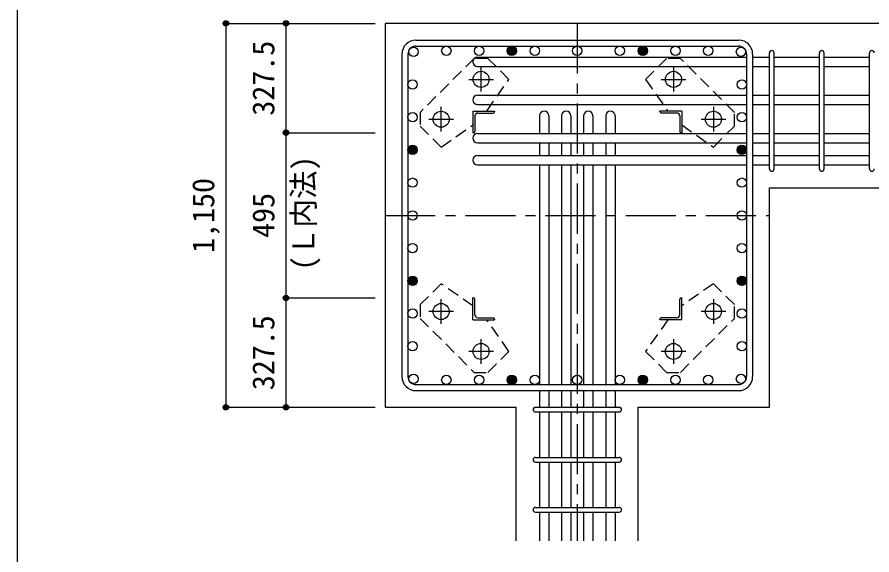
# Model space of a CAD drawing. Units: millimetres at full size, sheet at 1:30. Extents: x -5973 to 5954, y -4195 to 4201.
# Drawn here: x -5973 to -3414, y 1506 to 3117 of the extents above; entities that cross this region are included whole.
import ezdxf
from ezdxf.enums import TextEntityAlignment as Align

# ---------------------------------------------------------------- set-up
doc = ezdxf.new("R2010")
doc.units = ezdxf.units.MM
doc.header["$LTSCALE"] = 30
doc.header["$PDMODE"] = 32
doc.header["$PDSIZE"] = 15
doc.linetypes.add('CHAIN1', pattern=[8, 5, -1, 1, -1])
doc.linetypes.add('DASHED1', pattern=[1.8, 1.2, -0.6])
for name, color, linetype in [('0-1_躯体線', 2, 'Continuous'), ('0-2_アンカー、アングル', 4, 'Continuous'), ('0-3_立上り筋', 4, 'Continuous'), ('0-4_フープ筋', 7, 'Continuous'), ('0-5_基礎梁筋', 7, 'Continuous'), ('0-6_スタラップ筋', 7, 'Continuous'), ('0-7_文字', 4, 'Continuous'), ('0-9_プレート', 4, 'DASHED1'), ('0-D_寸法', 4, 'Continuous'), ('F-0_枠', 6, 'Continuous')]:
    doc.layers.add(name, color=color, linetype=linetype)
doc.styles.add('ＭＳ ゴシック', font='')
doc.styles.get('ＭＳ ゴシック').set_extended_font_data('MS Gothic')

msp = doc.modelspace()

# ---------------------------------------------------------------- linework, layer by layer
at = {"layer": '0-1_躯体線'}
for p, q in [((-3320.8, 3098.3), (-4870.8, 3098.3)), ((-4870.8, 3098.3), (-4870.8, 1948.3)), ((-3720.8, 2605.3), (-3320.8, 2605.3)), ((-3720.8, 1948.3), (-3720.8, 2605.3)), ((-4870.8, 1948.3), (-4478.3, 1948.3)), ((-4478.3, 1548.3), (-4478.3, 1948.3)), ((-4113.3, 1548.3), (-4113.3, 1948.3)), ((-4113.3, 1948.3), (-3720.8, 1948.3))]:
    msp.add_line(p, q, dxfattribs=at)
at = {"layer": '0-2_アンカー、アングル', "linetype": 'CHAIN1'}
for p, q in [((-4583.8, 2894.1), (-4583.8, 2967.6)), ((-4007.8, 2967.6), (-4007.8, 2894.1)), ((-4620.6, 2930.8), (-4547.1, 2930.8)), ((-4044.5, 2930.8), (-3971, 2930.8)), ((-4703.3, 2774.6), (-4703.3, 2848.1)), ((-3888.3, 2848.1), (-3888.3, 2774.6)), ((-4740.1, 2811.3), (-4666.6, 2811.3)), ((-3925, 2811.3), (-3851.5, 2811.3)), ((-4703.3, 2198.5), (-4703.3, 2272)), ((-3888.3, 2272), (-3888.3, 2198.5)), ((-4666.6, 2235.3), (-4740.1, 2235.3)), ((-3851.5, 2235.3), (-3925, 2235.3)), ((-4583.8, 2079), (-4583.8, 2152.5)), ((-4007.8, 2152.5), (-4007.8, 2079)), ((-4547.1, 2115.8), (-4620.6, 2115.8)), ((-3971, 2115.8), (-4044.5, 2115.8))]:
    msp.add_line(p, q, dxfattribs=at)
at = {"layer": '0-2_アンカー、アングル'}
for p, q in [((-4608.3, 2835.8), (-4543.3, 2835.8)), ((-4608.3, 2835.8), (-4608.3, 2770.8)), ((-4602.3, 2821.3), (-4602.3, 2774.8)), ((-4593.8, 2829.8), (-4547.3, 2829.8)), ((-4543.3, 2835.8), (-4543.3, 2833.8)), ((-3983.3, 2835.8), (-4048.3, 2835.8)), ((-4048.3, 2833.8), (-4048.3, 2835.8)), ((-3997.8, 2829.8), (-4044.3, 2829.8)), ((-3989.3, 2821.3), (-3989.3, 2774.8)), ((-3983.3, 2835.8), (-3983.3, 2770.8)), ((-4606.3, 2770.8), (-4608.3, 2770.8)), ((-3983.3, 2770.8), (-3985.3, 2770.8)), ((-4608.3, 2275.8), (-4606.3, 2275.8)), ((-4608.3, 2210.8), (-4608.3, 2275.8)), ((-4602.3, 2225.3), (-4602.3, 2271.8)), ((-3989.3, 2225.3), (-3989.3, 2271.8)), ((-3985.3, 2275.8), (-3983.3, 2275.8)), ((-3983.3, 2210.8), (-3983.3, 2275.8)), ((-4608.3, 2210.8), (-4543.3, 2210.8)), ((-4593.8, 2216.8), (-4547.3, 2216.8)), ((-4543.3, 2212.8), (-4543.3, 2210.8)), ((-4048.3, 2210.8), (-4048.3, 2212.8)), ((-3983.3, 2210.8), (-4048.3, 2210.8)), ((-3997.8, 2216.8), (-4044.3, 2216.8))]:
    msp.add_line(p, q, dxfattribs=at)
at = {"layer": '0-2_アンカー、アングル', "color": 3}
for centre in [(-4583.8, 2930.8), (-4007.8, 2930.8), (-4703.3, 2811.3), (-3888.3, 2811.3), (-4703.3, 2235.3), (-3888.3, 2235.3), (-4583.8, 2115.8), (-4007.8, 2115.8)]:
    msp.add_circle(centre, 24, dxfattribs=at)
at = {"layer": '0-2_アンカー、アングル'}
for centre, radius, start, end in [((-4593.8, 2821.3), 8.5, 90, 180), ((-4547.3, 2833.8), 4, 270, 0), ((-4044.3, 2833.8), 4, 180, 270), ((-3997.8, 2821.3), 8.5, 0, 90), ((-4606.3, 2774.8), 4, 270, 0), ((-3985.3, 2774.8), 4, 180, 270), ((-4606.3, 2271.8), 4, 0, 90), ((-3985.3, 2271.8), 4, 90, 180), ((-4593.8, 2225.3), 8.5, 180, 270), ((-4547.3, 2212.8), 4, 0, 90), ((-4044.3, 2212.8), 4, 90, 180), ((-3997.8, 2225.3), 8.5, 270, 0)]:
    msp.add_arc(centre, radius, start, end, dxfattribs=at)
at = {"layer": '0-3_立上り筋', "color": 3}
for centre in [(-4785.87, 3013.37), (-4687.86, 3016.3), (-4589.84, 3016.3), (-4491.83, 3016.3), (-4422.8, 3016.3), (-4295.8, 3016.3), (-4168.8, 3016.3), (-4099.77, 3016.3), (-4099.77, 3016.3), (-4001.76, 3016.3), (-3903.74, 3016.3), (-3805.73, 3013.37), (-4788.8, 2915.36), (-3802.8, 2915.36), (-4788.8, 2817.34), (-3802.8, 2817.34), (-4788.8, 2719.33), (-4788.8, 2719.33), (-3802.8, 2719.33), (-3802.8, 2719.33), (-4788.8, 2621.31), (-3802.8, 2621.31), (-4788.8, 2523.3), (-3802.8, 2523.3), (-4788.8, 2425.29), (-3802.8, 2425.29), (-4788.8, 2327.27), (-3802.8, 2327.27), (-4788.8, 2229.26), (-3802.8, 2229.26), (-4788.8, 2131.24), (-3802.8, 2131.24), (-4785.87, 2033.23), (-4785.87, 2033.23), (-4687.86, 2030.3), (-4589.84, 2030.3), (-4491.83, 2030.3), (-4422.8, 2030.3), (-4295.8, 2030.3), (-4168.8, 2030.3), (-4099.77, 2030.3), (-4099.77, 2030.3), (-4001.76, 2030.3), (-3903.74, 2030.3), (-3805.73, 2033.23), (-3805.73, 2033.23)]:
    msp.add_circle(centre, 14, dxfattribs=at)
at = {"layer": '0-3_立上り筋'}
for centre, radius in [((-4491.83, 3016.3), 14), ((-4491.83, 3016.3), 12.6), ((-4491.83, 3016.3), 11.2), ((-4491.83, 3016.3), 9.8), ((-4491.83, 3016.3), 8.4), ((-4491.83, 3016.3), 7), ((-4491.83, 3016.3), 5.6), ((-4491.83, 3016.3), 4.2), ((-4099.77, 3016.3), 14), ((-4099.77, 3016.3), 12.6), ((-4099.77, 3016.3), 11.2), ((-4099.77, 3016.3), 9.8), ((-4099.77, 3016.3), 8.4), ((-4099.77, 3016.3), 7), ((-4099.77, 3016.3), 5.6), ((-4099.77, 3016.3), 4.2), ((-4491.83, 3016.3), 2.8), ((-4491.83, 3016.3), 1.4), ((-4099.77, 3016.3), 2.8), ((-4099.77, 3016.3), 1.4), ((-4788.8, 2719.33), 14), ((-4788.8, 2719.33), 12.6), ((-4788.8, 2719.33), 11.2), ((-4788.8, 2719.33), 9.8), ((-4788.8, 2719.33), 8.4), ((-4788.8, 2719.33), 7), ((-4788.8, 2719.33), 5.6), ((-4788.8, 2719.33), 4.2), ((-4788.8, 2719.33), 2.8), ((-4788.8, 2719.33), 1.4), ((-3802.8, 2719.33), 14), ((-3802.8, 2719.33), 12.6), ((-3802.8, 2719.33), 11.2), ((-3802.8, 2719.33), 9.8), ((-3802.8, 2719.33), 8.4), ((-3802.8, 2719.33), 7), ((-3802.8, 2719.33), 5.6), ((-3802.8, 2719.33), 4.2), ((-3802.8, 2719.33), 2.8), ((-3802.8, 2719.33), 1.4), ((-4788.8, 2327.27), 14), ((-4788.8, 2327.27), 12.6), ((-4788.8, 2327.27), 11.2), ((-4788.8, 2327.27), 9.8), ((-4788.8, 2327.27), 8.4), ((-4788.8, 2327.27), 7), ((-4788.8, 2327.27), 5.6), ((-4788.8, 2327.27), 4.2), ((-4788.8, 2327.27), 2.8), ((-3802.8, 2327.27), 14), ((-3802.8, 2327.27), 12.6), ((-3802.8, 2327.27), 11.2), ((-3802.8, 2327.27), 9.8), ((-3802.8, 2327.27), 8.4), ((-3802.8, 2327.27), 7), ((-3802.8, 2327.27), 5.6), ((-3802.8, 2327.27), 4.2), ((-3802.8, 2327.27), 2.8), ((-4788.8, 2327.27), 1.4), ((-3802.8, 2327.27), 1.4), ((-4491.83, 2030.3), 14), ((-4491.83, 2030.3), 12.6), ((-4491.83, 2030.3), 11.2), ((-4491.83, 2030.3), 9.8), ((-4491.83, 2030.3), 8.4), ((-4491.83, 2030.3), 7), ((-4491.83, 2030.3), 5.6), ((-4491.83, 2030.3), 4.2), ((-4491.83, 2030.3), 2.8), ((-4491.83, 2030.3), 1.4), ((-4099.77, 2030.3), 14), ((-4099.77, 2030.3), 12.6), ((-4099.77, 2030.3), 11.2), ((-4099.77, 2030.3), 9.8), ((-4099.77, 2030.3), 8.4), ((-4099.77, 2030.3), 7), ((-4099.77, 2030.3), 5.6), ((-4099.77, 2030.3), 4.2), ((-4099.77, 2030.3), 2.8), ((-4099.77, 2030.3), 1.4)]:
    msp.add_circle(centre, radius, dxfattribs=at)
at = {"layer": '0-4_フープ筋'}
for p, q in [((-4778.8, 3048.3), (-3812.8, 3048.3)), ((-4778.8, 3030.3), (-3812.8, 3030.3)), ((-4820.8, 3006.3), (-4820.8, 2040.3)), ((-4802.8, 3006.3), (-4802.8, 2040.3)), ((-3788.8, 3006.3), (-3788.8, 2040.3)), ((-3770.8, 3006.3), (-3770.8, 2040.3)), ((-4778.8, 2016.3), (-3812.8, 2016.3)), ((-4778.8, 1998.3), (-3812.8, 1998.3))]:
    msp.add_line(p, q, dxfattribs=at)
for centre, radius, start, end in [((-4778.8, 3006.3), 42, 90, 180), ((-3812.8, 3006.3), 42, 0, 90), ((-4778.8, 3006.3), 24, 90, 180), ((-3812.8, 3006.3), 24, 0, 90), ((-4778.8, 2040.3), 42, 180, 270), ((-4778.8, 2040.3), 24, 180, 270), ((-3812.8, 2040.3), 42, 270, 0), ((-3812.8, 2040.3), 24, 270, 0)]:
    msp.add_arc(centre, radius, start, end, dxfattribs=at)
at = {"layer": '0-5_基礎梁筋'}
for p, q in [((-4594.3, 2997.37), (-3788.8, 2997.37)), ((-3770.8, 2997.37), (-3720.8, 2997.37)), ((-3706.8, 2997.37), (-3570.8, 2997.37)), ((-3556.8, 2997.37), (-3420.8, 2997.37)), ((-4594.3, 2969.37), (-3788.8, 2969.37)), ((-3770.8, 2969.37), (-3720.8, 2969.37)), ((-3706.8, 2969.37), (-3570.8, 2969.37)), ((-3556.8, 2969.37), (-3420.8, 2969.37)), ((-4594.3, 2883.08), (-3788.8, 2883.08)), ((-3770.8, 2883.08), (-3720.8, 2883.08)), ((-3706.8, 2883.08), (-3570.8, 2883.08)), ((-3556.8, 2883.08), (-3420.8, 2883.08)), ((-4594.3, 2855.08), (-3788.8, 2855.08)), ((-3770.8, 2855.08), (-3720.8, 2855.08)), ((-3706.8, 2855.08), (-3570.8, 2855.08)), ((-3556.8, 2855.08), (-3420.8, 2855.08)), ((-4408.8, 2821.8), (-4408.8, 2768.8)), ((-4380.8, 2821.8), (-4380.8, 2768.8)), ((-4342.8, 2821.8), (-4342.8, 2768.8)), ((-4314.8, 2821.8), (-4314.8, 2768.8)), ((-4276.8, 2821.8), (-4276.8, 2768.8)), ((-4248.8, 2821.8), (-4248.8, 2768.8)), ((-4210.8, 2821.8), (-4210.8, 2768.8)), ((-4182.8, 2821.8), (-4182.8, 2768.8)), ((-4594.3, 2768.8), (-3788.8, 2768.8)), ((-3770.8, 2768.8), (-3720.8, 2768.8)), ((-3706.8, 2768.8), (-3570.8, 2768.8)), ((-3556.8, 2768.8), (-3420.8, 2768.8)), ((-4594.3, 2740.8), (-3788.8, 2740.8)), ((-4408.8, 2740.8), (-4408.8, 2702.8)), ((-4380.8, 2740.8), (-4380.8, 2702.8)), ((-4342.8, 2740.8), (-4342.8, 2702.8)), ((-4314.8, 2740.8), (-4314.8, 2702.8)), ((-4276.8, 2740.8), (-4276.8, 2702.8)), ((-4248.8, 2740.8), (-4248.8, 2702.8)), ((-4210.8, 2740.8), (-4210.8, 2702.8)), ((-4182.8, 2740.8), (-4182.8, 2702.8)), ((-3770.8, 2740.8), (-3720.8, 2740.8)), ((-3706.8, 2740.8), (-3570.8, 2740.8)), ((-3556.8, 2740.8), (-3420.8, 2740.8)), ((-4594.3, 2702.8), (-3788.8, 2702.8)), ((-3770.8, 2702.8), (-3720.8, 2702.8)), ((-3706.8, 2702.8), (-3570.8, 2702.8)), ((-3556.8, 2702.8), (-3420.8, 2702.8)), ((-4594.3, 2674.8), (-3788.8, 2674.8)), ((-4408.8, 2674.8), (-4408.8, 2016.3)), ((-4380.8, 2674.8), (-4380.8, 2016.3)), ((-4342.8, 2674.8), (-4342.8, 2016.3)), ((-4314.8, 2674.8), (-4314.8, 2016.3)), ((-4276.8, 2674.8), (-4276.8, 2016.3)), ((-4248.8, 2674.8), (-4248.8, 2016.3)), ((-4210.8, 2674.8), (-4210.8, 2016.3)), ((-4182.8, 2674.8), (-4182.8, 2016.3)), ((-3770.8, 2674.8), (-3720.8, 2674.8)), ((-3706.8, 2674.8), (-3570.8, 2674.8)), ((-3556.8, 2674.8), (-3420.8, 2674.8)), ((-4408.8, 1998.3), (-4408.8, 1948.3)), ((-4380.8, 1998.3), (-4380.8, 1948.3)), ((-4342.8, 1998.3), (-4342.8, 1948.3)), ((-4314.8, 1998.3), (-4314.8, 1948.3)), ((-4276.8, 1998.3), (-4276.8, 1948.3)), ((-4248.8, 1998.3), (-4248.8, 1948.3)), ((-4210.8, 1998.3), (-4210.8, 1948.3)), ((-4182.8, 1998.3), (-4182.8, 1948.3)), ((-4408.8, 1934.3), (-4408.8, 1798.3)), ((-4380.8, 1934.3), (-4380.8, 1798.3)), ((-4342.8, 1934.3), (-4342.8, 1798.3)), ((-4314.8, 1934.3), (-4314.8, 1798.3)), ((-4276.8, 1934.3), (-4276.8, 1798.3)), ((-4248.8, 1934.3), (-4248.8, 1798.3)), ((-4210.8, 1934.3), (-4210.8, 1798.3)), ((-4182.8, 1934.3), (-4182.8, 1798.3)), ((-4408.8, 1784.3), (-4408.8, 1648.3)), ((-4380.8, 1784.3), (-4380.8, 1648.3)), ((-4342.8, 1784.3), (-4342.8, 1648.3)), ((-4314.8, 1784.3), (-4314.8, 1648.3)), ((-4276.8, 1784.3), (-4276.8, 1648.3)), ((-4248.8, 1784.3), (-4248.8, 1648.3)), ((-4210.8, 1784.3), (-4210.8, 1648.3)), ((-4182.8, 1784.3), (-4182.8, 1648.3)), ((-4408.8, 1634.3), (-4408.8, 1548.3)), ((-4380.8, 1634.3), (-4380.8, 1548.3)), ((-4342.8, 1634.3), (-4342.8, 1548.3)), ((-4314.8, 1634.3), (-4314.8, 1548.3)), ((-4276.8, 1634.3), (-4276.8, 1548.3)), ((-4248.8, 1634.3), (-4248.8, 1548.3)), ((-4210.8, 1634.3), (-4210.8, 1548.3)), ((-4182.8, 1634.3), (-4182.8, 1548.3))]:
    msp.add_line(p, q, dxfattribs=at)
for centre, start, end in [((-4594.3, 2983.37), 90, 270), ((-4594.3, 2869.08), 90, 270), ((-4394.8, 2821.8), 0, 180), ((-4328.8, 2821.8), 0, 180), ((-4262.8, 2821.8), 0, 180), ((-4196.8, 2821.8), 0, 180), ((-4594.3, 2754.8), 90, 270), ((-4594.3, 2688.8), 90, 270)]:
    msp.add_arc(centre, 14, start, end, dxfattribs=at)
at = {"layer": '0-6_スタラップ筋'}
for p, q in [((-3720.8, 2662.3), (-3720.8, 3009.87)), ((-3706.8, 2662.3), (-3706.8, 3009.87)), ((-3570.8, 2662.3), (-3570.8, 3009.87)), ((-3556.8, 2662.3), (-3556.8, 3009.87)), ((-3420.8, 2662.3), (-3420.8, 3009.87)), ((-4421.3, 1948.3), (-4170.3, 1948.3)), ((-4421.3, 1934.3), (-4170.3, 1934.3)), ((-4421.3, 1798.3), (-4170.3, 1798.3)), ((-4421.3, 1784.3), (-4170.3, 1784.3)), ((-4421.3, 1648.3), (-4170.3, 1648.3)), ((-4421.3, 1634.3), (-4170.3, 1634.3))]:
    msp.add_line(p, q, dxfattribs=at)
for centre, start, end in [((-3713.8, 3009.87), 0, 180), ((-3713.8, 3009.87), 0, 180), ((-3713.8, 3009.87), 0, 180), ((-3713.8, 3009.87), 0, 180), ((-3563.8, 3009.87), 0, 180), ((-3413.8, 3009.87), 0, 180), ((-3713.8, 2662.3), 180, 0), ((-3713.8, 2662.3), 180, 0), ((-3713.8, 2662.3), 180, 0), ((-3713.8, 2662.3), 180, 0), ((-3563.8, 2662.3), 180, 0), ((-3413.8, 2662.3), 180, 0), ((-4421.3, 1941.3), 90, 270), ((-4421.3, 1941.3), 90, 270), ((-4421.3, 1941.3), 90, 270), ((-4421.3, 1941.3), 90, 270), ((-4170.3, 1941.3), 270, 90), ((-4170.3, 1941.3), 270, 90), ((-4170.3, 1941.3), 270, 90), ((-4170.3, 1941.3), 270, 90), ((-4421.3, 1791.3), 90, 270), ((-4170.3, 1791.3), 270, 90), ((-4421.3, 1641.3), 90, 270), ((-4170.3, 1641.3), 270, 90)]:
    msp.add_arc(centre, 7, start, end, dxfattribs=at)
at = {"layer": '0-9_プレート'}
for points in [[(-4604.3, 2993.7), (-4766.2, 2831.8), (-4766.2, 2790.8), (-4703.3, 2727.9), (-4608.3, 2794.6)], [(-4567.1, 2835.8), (-4500.4, 2930.8), (-4563.3, 2993.7), (-4604.3, 2993.7)], [(-3825.4, 2831.8), (-3987.3, 2993.7), (-4028.3, 2993.7), (-4091.2, 2930.8), (-4024.5, 2835.8)], [(-3983.3, 2794.6), (-3888.3, 2727.9), (-3825.4, 2790.8), (-3825.4, 2831.8)], [(-4608.3, 2252), (-4703.3, 2318.7), (-4766.2, 2255.8), (-4766.2, 2214.8)], [(-3987.3, 2052.9), (-3825.4, 2214.8), (-3825.4, 2255.8), (-3888.3, 2318.7), (-3983.3, 2252)], [(-4766.2, 2214.8), (-4604.3, 2052.9), (-4563.3, 2052.9), (-4500.4, 2115.8), (-4567.1, 2210.8)], [(-4024.5, 2210.8), (-4091.2, 2115.8), (-4028.3, 2052.9), (-3987.3, 2052.9)]]:
    msp.add_lwpolyline(points, dxfattribs=at)
at = {"layer": '0-D_寸法'}
for p, q in [((-5347.84, 3098.3), (-5167.84, 3098.3)), ((-5347.84, 3098.3), (-5167.84, 3098.3)), ((-5347.84, 3098.3), (-5347.84, 1948.3)), ((-5347.84, 3098.3), (-5347.84, 1948.3)), ((-5167.84, 2770.8), (-5167.84, 3098.3)), ((-5167.84, 3098.3), (-4900.8, 3098.3)), ((-5167.84, 2275.8), (-5167.84, 2770.8)), ((-5167.84, 2770.8), (-4900.8, 2770.8)), ((-5167.84, 1948.3), (-5167.84, 2275.8)), ((-5167.84, 2275.8), (-4900.8, 2275.8)), ((-5347.84, 1948.3), (-5167.84, 1948.3)), ((-5167.84, 1948.3), (-4900.8, 1948.3)), ((-5167.84, 1948.3), (-4900.8, 1948.3))]:
    msp.add_line(p, q, dxfattribs=at)
at = {"layer": '0-D_寸法', "linetype": 'CHAIN1'}
for p, q in [((-4295.8, 3098.3), (-4295.8, 1548.3)), ((-4870.8, 2523.3), (-3720.8, 2523.3))]:
    msp.add_line(p, q, dxfattribs=at)
at = {"layer": '0-D_寸法'}
for centre, radius in [((-5347.84, 3098.3), 8), ((-5347.84, 3098.3), 7.2), ((-5347.84, 3098.3), 6.4), ((-5347.84, 3098.3), 5.6), ((-5347.84, 3098.3), 4.8), ((-5347.84, 3098.3), 4), ((-5347.84, 3098.3), 3.2), ((-5347.84, 3098.3), 2.4), ((-5347.84, 3098.3), 1.6), ((-5347.84, 3098.3), 0.8), ((-5167.84, 3098.3), 8), ((-5167.84, 3098.3), 7.2), ((-5167.84, 3098.3), 6.4), ((-5167.84, 3098.3), 5.6), ((-5167.84, 3098.3), 4.8), ((-5167.84, 3098.3), 4), ((-5167.84, 3098.3), 3.2), ((-5167.84, 3098.3), 2.4), ((-5167.84, 3098.3), 1.6), ((-5167.84, 3098.3), 0.8), ((-5167.84, 2770.8), 8), ((-5167.84, 2770.8), 7.2), ((-5167.84, 2770.8), 6.4), ((-5167.84, 2770.8), 5.6), ((-5167.84, 2770.8), 4.8), ((-5167.84, 2770.8), 4), ((-5167.84, 2770.8), 3.2), ((-5167.84, 2770.8), 2.4), ((-5167.84, 2770.8), 1.6), ((-5167.84, 2770.8), 0.8), ((-5167.84, 2275.8), 8), ((-5167.84, 2275.8), 7.2), ((-5167.84, 2275.8), 6.4), ((-5167.84, 2275.8), 5.6), ((-5167.84, 2275.8), 4.8), ((-5167.84, 2275.8), 4), ((-5167.84, 2275.8), 3.2), ((-5167.84, 2275.8), 2.4), ((-5167.84, 2275.8), 1.6), ((-5167.84, 2275.8), 0.8), ((-5347.84, 1948.3), 8), ((-5347.84, 1948.3), 7.2), ((-5347.84, 1948.3), 6.4), ((-5347.84, 1948.3), 5.6), ((-5347.84, 1948.3), 4.8), ((-5347.84, 1948.3), 4), ((-5347.84, 1948.3), 3.2), ((-5347.84, 1948.3), 2.4), ((-5347.84, 1948.3), 1.6), ((-5347.84, 1948.3), 0.8), ((-5167.84, 1948.3), 8), ((-5167.84, 1948.3), 7.2), ((-5167.84, 1948.3), 6.4), ((-5167.84, 1948.3), 5.6), ((-5167.84, 1948.3), 4.8), ((-5167.84, 1948.3), 4), ((-5167.84, 1948.3), 3.2), ((-5167.84, 1948.3), 2.4), ((-5167.84, 1948.3), 1.6), ((-5167.84, 1948.3), 0.8)]:
    msp.add_circle(centre, radius, dxfattribs=at)
at = {"layer": '0-D_寸法', "color": 7}
for p in [(-5347.84, 3098.3), (-5167.84, 3098.3), (-5167.84, 3098.3), (-5167.84, 2770.8), (-5167.84, 2770.8), (-5167.84, 2275.8), (-5167.84, 2275.8), (-5347.84, 1948.3), (-5167.84, 1948.3), (-5167.84, 1948.3)]:
    msp.add_point(p, dxfattribs=at)
at = {"layer": 'F-0_枠'}
msp.add_line((-5972.88, 4201.15), (-5972.88, -4195.24), dxfattribs=at)

# ---------------------------------------------------------------- texts
at = {"layer": '0-7_文字', "style": 'ＭＳ ゴシック', "width": 0.95}
msp.add_text('(Ｌ内法)', height=65.98, rotation=90, dxfattribs=at).set_placement((-5062.78, 2358.7), align=Align.BOTTOM_LEFT)
at = {"layer": '0-D_寸法', "style": 'ＭＳ ゴシック'}
for s, p in [('327.5', (-5182.84, 2822.05)), ('1,150', (-5362.84, 2410.8)), ('495', (-5182.84, 2455.8)), ('327.5', (-5182.84, 1999.55))]:
    msp.add_text(s, height=65.98, rotation=90, dxfattribs=at).set_placement(p, align=Align.BOTTOM_LEFT)

doc.saveas('drawing.dxf')
